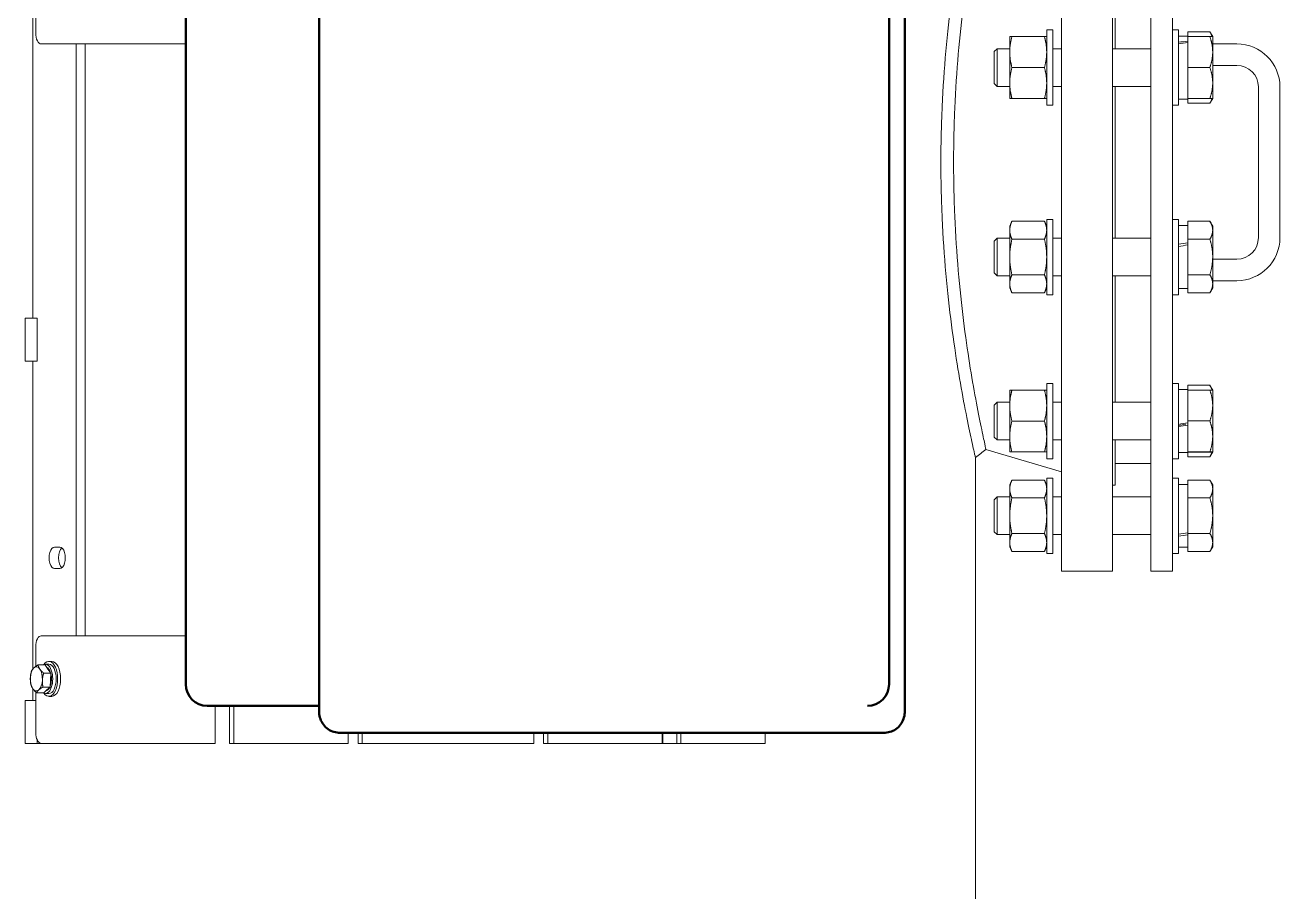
# Model space of a CAD drawing. Header units: inches. Extents: x 20 to 536, y 8 to 344.
# Drawn here: x 116.53 to 145.7, y 95.18 to 115.31 of the extents above; entities that cross this region are included whole.
import ezdxf

# ---------------------------------------------------------------- set-up
doc = ezdxf.new("R2010")
doc.units = ezdxf.units.IN
doc.header["$LTSCALE"] = 16
doc.header["$MEASUREMENT"] = 0
doc.layers.add('Visible (ANSI)', color=7, linetype='Continuous', lineweight=50)

msp = doc.modelspace()

# ---------------------------------------------------------------- linework, layer by layer
at = {"layer": 'Visible (ANSI)', "linetype": 'Continuous', "lineweight": 18}
for p, q in [((140.62076, 102.62531), (140.62076, 121.62531)), ((141.81076, 102.62531), (141.81076, 121.62531)), ((142.69874, 121.62531), (142.69874, 102.62531)), ((143.19874, 102.62531), (143.19874, 121.62531)), ((141.87326, 114.76277), (141.87326, 117.69822)), ((116.71665, 115.63312), (116.71665, 108.50531)), ((116.78114, 115.58165), (116.78114, 115.12531)), ((139.41911, 115.04427), (139.41911, 114.68477)), ((139.47098, 115.04427), (140.22624, 115.04427)), ((140.27811, 115.20027), (140.27811, 113.45027)), ((140.27811, 115.20027), (140.41874, 115.20027)), ((140.41874, 113.45027), (140.41874, 115.20027)), ((143.19874, 115.20027), (143.33936, 115.20027)), ((143.33936, 113.45027), (143.33936, 115.20027)), ((143.33936, 115.05477), (143.55836, 115.05477)), ((143.55836, 115.05477), (143.55836, 115.15521)), ((143.55836, 115.15521), (144.07229, 115.15521)), ((143.55836, 115.05477), (143.55836, 115.04535)), ((143.55836, 114.79449), (143.55836, 115.04535)), ((143.55836, 115.04535), (144.07229, 115.04535)), ((144.13648, 115.04403), (144.07317, 115.15369)), ((144.13649, 115.04402), (144.13648, 115.04403)), ((144.13649, 114.68664), (144.13649, 115.04402)), ((116.90614, 114.87531), (118.60707, 114.87531)), ((117.71665, 101.12531), (117.71665, 114.87531)), ((117.93316, 114.87531), (117.93316, 101.12531)), ((119.20471, 114.87531), (118.60707, 114.87531)), ((119.20471, 114.87531), (120.26543, 114.87531)), ((139.05836, 114.69662), (139.12451, 114.76277)), ((139.05836, 113.95392), (139.05836, 114.69662)), ((139.12451, 114.76277), (139.12451, 113.88777)), ((139.41911, 114.76277), (139.12451, 114.76277)), ((139.41911, 114.68477), (139.41911, 113.96577)), ((140.62076, 114.76277), (140.41874, 114.76277)), ((142.69874, 114.76277), (141.81076, 114.76277)), ((143.55836, 114.79449), (143.55836, 114.57878)), ((144.69874, 114.87531), (144.13649, 114.87531)), ((144.13649, 113.96789), (144.13649, 114.68664)), ((143.55836, 114.32793), (143.55836, 114.57878)), ((144.69874, 114.37531), (144.13649, 114.37531)), ((139.47098, 114.32527), (140.22624, 114.32527)), ((143.55836, 114.07615), (143.55836, 114.32793)), ((143.55836, 114.32793), (144.07229, 114.32793)), ((143.55836, 114.07615), (143.55836, 113.85963)), ((139.05836, 113.95392), (139.12451, 113.88777)), ((139.41911, 113.88777), (139.12451, 113.88777)), ((139.41911, 113.96577), (139.41911, 113.60627)), ((140.62076, 113.88777), (140.41874, 113.88777)), ((142.69874, 113.88777), (141.81076, 113.88777)), ((141.87326, 110.36285), (141.87326, 113.88777)), ((143.55836, 113.60785), (143.55836, 113.85963)), ((144.13649, 113.60653), (144.13649, 113.96789)), ((145.19874, 110.37531), (145.19874, 113.87531)), ((145.69874, 110.37531), (145.69874, 113.87531)), ((139.47098, 113.60627), (140.22624, 113.60627)), ((143.33936, 113.59577), (143.55836, 113.59577)), ((143.55836, 113.60693), (143.55836, 113.60785)), ((143.55836, 113.60785), (144.07229, 113.60785)), ((143.55836, 113.60693), (143.55836, 113.59577)), ((143.55836, 113.6052), (144.07229, 113.6052)), ((143.55836, 113.49534), (143.55836, 113.59577)), ((143.55836, 113.49534), (144.07229, 113.49534)), ((144.13648, 113.60652), (144.07317, 113.49686)), ((144.13649, 113.60652), (144.13648, 113.60652)), ((144.13649, 113.60652), (144.13649, 113.60653)), ((140.27811, 113.45027), (140.41874, 113.45027)), ((143.19874, 113.45027), (143.33936, 113.45027)), ((139.41911, 110.64435), (139.47098, 110.75558)), ((139.41911, 110.64435), (139.41911, 110.54802)), ((139.41911, 110.54802), (139.41911, 109.92535)), ((139.47098, 110.75558), (140.22624, 110.75558)), ((140.27811, 110.64435), (140.22624, 110.75558)), ((140.27811, 110.80035), (140.27811, 109.05035)), ((140.27811, 110.80035), (140.41874, 110.80035)), ((140.41874, 109.05035), (140.41874, 110.80035)), ((143.19874, 110.80035), (143.33936, 110.80035)), ((143.33936, 109.05035), (143.33936, 110.80035)), ((143.33936, 110.65485), (143.55836, 110.65485)), ((143.55836, 110.61099), (143.55836, 110.75529)), ((143.55836, 110.75529), (144.07229, 110.75529)), ((143.55836, 110.61099), (143.55836, 110.48691)), ((144.13649, 110.6441), (144.07317, 110.75377)), ((144.13649, 110.54895), (144.13649, 110.6441)), ((144.13649, 109.92765), (144.13649, 110.54895)), ((139.05836, 110.2967), (139.12451, 110.36285)), ((139.05836, 109.554), (139.05836, 110.2967)), ((139.12451, 110.36285), (139.12451, 109.48785)), ((139.41911, 110.36285), (139.12451, 110.36285)), ((139.47098, 110.34046), (140.22624, 110.34046)), ((140.62076, 110.36285), (140.41874, 110.36285)), ((142.69874, 110.36285), (141.81076, 110.36285)), ((143.55836, 110.34262), (143.55836, 110.48691)), ((143.55836, 110.05242), (143.55836, 110.34262)), ((143.55836, 110.34262), (144.07229, 110.34262)), ((143.55836, 110.05242), (143.55836, 109.80287)), ((139.41911, 109.92535), (139.41911, 109.30268)), ((143.55836, 109.51268), (143.55836, 109.80287)), ((144.13649, 109.30405), (144.13649, 109.92765)), ((144.13649, 109.87531), (144.69874, 109.87531)), ((139.05836, 109.554), (139.12451, 109.48785)), ((139.41911, 109.48785), (139.12451, 109.48785)), ((139.47098, 109.51024), (140.22624, 109.51024)), ((140.62076, 109.48785), (140.41874, 109.48785)), ((142.69874, 109.48785), (141.81076, 109.48785)), ((141.87326, 106.5524), (141.87326, 109.48785)), ((143.55836, 109.36678), (143.55836, 109.51268)), ((143.55836, 109.51268), (144.07229, 109.51268)), ((144.13649, 109.37531), (144.69874, 109.37531)), ((139.41911, 109.30268), (139.41911, 109.20635)), ((139.41911, 109.20635), (139.47098, 109.09512)), ((139.47098, 109.09512), (140.22624, 109.09512)), ((140.27811, 109.20635), (140.22624, 109.09512)), ((143.33936, 109.19585), (143.55836, 109.19585)), ((143.55836, 109.36678), (143.55836, 109.24131)), ((143.55836, 109.09541), (143.55836, 109.24131)), ((143.55836, 109.09541), (144.07229, 109.09541)), ((144.13649, 109.2066), (144.07317, 109.09693)), ((144.13649, 109.2066), (144.13649, 109.30405)), ((140.27811, 109.05035), (140.41874, 109.05035)), ((143.19874, 109.05035), (143.33936, 109.05035)), ((116.53323, 108.50531), (116.8104, 108.50531)), ((116.53323, 108.50531), (116.53323, 107.50531)), ((116.8104, 108.50531), (116.8104, 107.50531)), ((116.53323, 107.50531), (116.8104, 107.50531)), ((116.71665, 107.50531), (116.71665, 100.36083)), ((139.41911, 106.8339), (139.41911, 106.4744)), ((139.47098, 106.8339), (140.22624, 106.8339)), ((140.27811, 106.9899), (140.27811, 105.2399)), ((140.27811, 106.9899), (140.41874, 106.9899)), ((140.41874, 105.2399), (140.41874, 106.9899)), ((143.19874, 106.9899), (143.33936, 106.9899)), ((143.33936, 105.2399), (143.33936, 106.9899)), ((143.33936, 106.8444), (143.55836, 106.8444)), ((143.55836, 106.8444), (143.55836, 106.94484)), ((143.55836, 106.94484), (144.07229, 106.94484)), ((143.55836, 106.8444), (143.55836, 106.83498)), ((143.55836, 106.58412), (143.55836, 106.83498)), ((143.55836, 106.83498), (144.07229, 106.83498)), ((144.13648, 106.83366), (144.07317, 106.94332)), ((144.13649, 106.83365), (144.13648, 106.83366)), ((144.13649, 106.47627), (144.13649, 106.83365)), ((139.05836, 106.48625), (139.12451, 106.5524)), ((139.05836, 105.74355), (139.05836, 106.48625)), ((139.12451, 106.5524), (139.12451, 105.6774)), ((139.41911, 106.5524), (139.12451, 106.5524)), ((139.41911, 106.4744), (139.41911, 105.7554)), ((140.62076, 106.5524), (140.41874, 106.5524)), ((142.69874, 106.5524), (141.81076, 106.5524)), ((143.55836, 106.58412), (143.55836, 106.36841)), ((144.13649, 105.75752), (144.13649, 106.47627)), ((143.55836, 106.11756), (143.55836, 106.36841)), ((139.47098, 106.1149), (140.22624, 106.1149)), ((143.55836, 105.86578), (143.55836, 106.11756)), ((143.55836, 106.11756), (144.07229, 106.11756)), ((139.05836, 105.74355), (139.12451, 105.6774)), ((139.41911, 105.6774), (139.12451, 105.6774)), ((139.41911, 105.7554), (139.41911, 105.3959)), ((140.62076, 105.6774), (140.41874, 105.6774)), ((142.69874, 105.6774), (141.81076, 105.6774)), ((141.87326, 104.62531), (141.87326, 105.6774)), ((143.55836, 105.86578), (143.55836, 105.64926)), ((143.55836, 105.39748), (143.55836, 105.64926)), ((144.13649, 105.39616), (144.13649, 105.75752)), ((138.86665, 105.45517), (140.62076, 104.93531)), ((139.47098, 105.3959), (140.22624, 105.3959)), ((143.33936, 105.3854), (143.55836, 105.3854)), ((143.55836, 105.39656), (143.55836, 105.39748)), ((143.55836, 105.39748), (144.07229, 105.39748)), ((143.55836, 105.39656), (143.55836, 105.3854)), ((143.55836, 105.39483), (144.07229, 105.39483)), ((143.55836, 105.28497), (143.55836, 105.3854)), ((144.13648, 105.39615), (144.07317, 105.28649)), ((144.13649, 105.39615), (144.13648, 105.39615)), ((144.13649, 105.39615), (144.13649, 105.39616)), ((138.62076, 93.27311), (138.62076, 105.27152)), ((140.27811, 105.2399), (140.41874, 105.2399)), ((141.87326, 105.12531), (142.69874, 105.12531)), ((143.19874, 105.2399), (143.33936, 105.2399)), ((143.55836, 105.28497), (144.07229, 105.28497)), ((139.41911, 104.63394), (139.47098, 104.74517)), ((139.47098, 104.74517), (140.22624, 104.74517)), ((140.27811, 104.63394), (140.22624, 104.74517)), ((140.27811, 104.78994), (140.27811, 103.03994)), ((140.27811, 104.78994), (140.41874, 104.78994)), ((140.41874, 103.03994), (140.41874, 104.78994)), ((143.19874, 104.78994), (143.33936, 104.78994)), ((143.33936, 103.03994), (143.33936, 104.78994)), ((143.55836, 104.60059), (143.55836, 104.74488)), ((143.55836, 104.74488), (144.07229, 104.74488)), ((144.13649, 104.63369), (144.07317, 104.74336)), ((139.41911, 104.63394), (139.41911, 104.53761)), ((139.41911, 104.53761), (139.41911, 103.91494)), ((141.81076, 104.62531), (141.87326, 104.62531)), ((143.33936, 104.64444), (143.55836, 104.64444)), ((143.55836, 104.60059), (143.55836, 104.4765)), ((143.55836, 104.33221), (143.55836, 104.4765)), ((144.13649, 104.53854), (144.13649, 104.63369)), ((144.13649, 103.91724), (144.13649, 104.53854)), ((139.05836, 104.28629), (139.12451, 104.35244)), ((139.05836, 103.54359), (139.05836, 104.28629)), ((139.12451, 104.35244), (139.12451, 103.47744)), ((139.41911, 104.35244), (139.12451, 104.35244)), ((139.47098, 104.33006), (140.22624, 104.33006)), ((140.62076, 104.35244), (140.41874, 104.35244)), ((142.69874, 104.35244), (141.81076, 104.35244)), ((143.55836, 104.04201), (143.55836, 104.33221)), ((143.55836, 104.33221), (144.07229, 104.33221)), ((139.41911, 103.91494), (139.41911, 103.29227)), ((143.55836, 104.04201), (143.55836, 103.79247)), ((144.13649, 103.29364), (144.13649, 103.91724)), ((139.05836, 103.54359), (139.12451, 103.47744)), ((143.55836, 103.50227), (143.55836, 103.79247)), ((139.41911, 103.47744), (139.12451, 103.47744)), ((139.41911, 103.29227), (139.41911, 103.19594)), ((139.47098, 103.49983), (140.22624, 103.49983)), ((140.62076, 103.47744), (140.41874, 103.47744)), ((142.69874, 103.47744), (141.81076, 103.47744)), ((143.55836, 103.35637), (143.55836, 103.50227)), ((143.55836, 103.50227), (144.07229, 103.50227)), ((143.55836, 103.35637), (143.55836, 103.23091)), ((144.13649, 103.19619), (144.13649, 103.29364)), ((117.21665, 103.18781), (117.34165, 103.18781)), ((139.41911, 103.19594), (139.47098, 103.08471)), ((139.47098, 103.08471), (140.22624, 103.08471)), ((140.27811, 103.19594), (140.22624, 103.08471)), ((140.27811, 103.03994), (140.41874, 103.03994)), ((143.19874, 103.03994), (143.33936, 103.03994)), ((143.33936, 103.18544), (143.55836, 103.18544)), ((143.55836, 103.08501), (143.55836, 103.23091)), ((143.55836, 103.08501), (144.07229, 103.08501)), ((144.13649, 103.19619), (144.07317, 103.08653)), ((117.34165, 102.68781), (117.21665, 102.68781)), ((140.62076, 102.62531), (141.81076, 102.62531)), ((143.19874, 102.62531), (142.69874, 102.62531)), ((118.60707, 101.12531), (116.90614, 101.12531)), ((118.60707, 101.12531), (119.20471, 101.12531)), ((120.26543, 101.12531), (119.20471, 101.12531)), ((116.78114, 100.87531), (116.78114, 100.41578)), ((116.99958, 100.44824), (116.83252, 100.44824)), ((116.99958, 100.44824), (117.06555, 100.35384)), ((117.08686, 100.46531), (117.00545, 100.46531)), ((117.06555, 100.35384), (117.13152, 100.25944)), ((117.08686, 100.53131), (117.15614, 100.53131)), ((117.13152, 100.25944), (116.96447, 100.25944)), ((117.12363, 100.09798), (117.11574, 99.93651)), ((117.13152, 100.25944), (117.12363, 100.09798)), ((116.71665, 99.892), (116.71665, 99.62531)), ((116.78114, 99.82046), (116.78114, 98.87531)), ((116.96802, 99.80238), (116.80096, 99.80238)), ((117.11574, 99.93651), (116.94868, 99.93651)), ((117.04188, 99.86944), (116.96802, 99.80238)), ((117.08686, 99.78531), (117.00545, 99.78531)), ((117.11574, 99.93651), (117.04188, 99.86944)), ((116.53323, 99.62531), (116.78114, 99.62531)), ((116.53323, 99.62531), (116.53323, 98.62531)), ((117.08686, 99.71931), (117.15614, 99.71931)), ((120.94832, 98.62531), (120.94832, 99.50031)), ((121.28758, 98.62531), (121.28758, 99.50031)), ((121.38133, 99.50031), (121.38133, 98.62531)), ((124.0422, 98.62531), (124.0422, 98.87531)), ((124.27321, 98.62531), (124.27321, 98.87531)), ((124.36696, 98.87531), (124.36696, 98.62531)), ((128.355, 98.62531), (128.355, 98.87531)), ((128.58601, 98.62531), (128.58601, 98.87531)), ((128.67976, 98.87531), (128.67976, 98.62531)), ((131.34063, 98.62531), (131.34063, 98.87531)), ((131.3559, 98.87531), (131.3559, 98.62531)), ((131.67989, 98.62531), (131.67989, 98.87531)), ((131.77364, 98.87531), (131.77364, 98.62531)), ((133.73601, 98.62531), (133.73601, 98.87531)), ((116.53323, 98.62531), (116.8104, 98.62531)), ((116.8104, 98.71457), (116.8104, 98.62531)), ((116.8104, 98.62531), (116.90614, 98.62531)), ((116.90614, 98.62531), (118.60707, 98.62531)), ((119.20471, 98.62531), (118.60707, 98.62531)), ((119.20471, 98.62531), (120.94832, 98.62531)), ((121.38133, 98.62531), (121.28758, 98.62531)), ((121.38133, 98.62531), (124.0422, 98.62531)), ((124.36696, 98.62531), (124.27321, 98.62531)), ((124.36696, 98.62531), (128.355, 98.62531)), ((128.67976, 98.62531), (128.58601, 98.62531)), ((128.67976, 98.62531), (131.34063, 98.62531)), ((131.34063, 98.62531), (131.3559, 98.62531)), ((131.3559, 98.62531), (131.67989, 98.62531)), ((131.77364, 98.62531), (131.67989, 98.62531)), ((131.77364, 98.62531), (133.51726, 98.62531)), ((133.73601, 98.62531), (133.51726, 98.62531))]:
    msp.add_line(p, q, dxfattribs=at)
at = {"layer": 'Visible (ANSI)'}
for p, q in [((123.36592, 116.12531), (123.36592, 99.37531)), ((136.9813, 116.12531), (136.9813, 99.37531)), ((120.26543, 115.50031), (120.26543, 100.00031)), ((136.61527, 100.00031), (136.61527, 115.50031)), ((120.76543, 99.50031), (123.36592, 99.50031)), ((123.83242, 98.87531), (123.95742, 98.87531)), ((123.95742, 98.87531), (136.51479, 98.87531))]:
    msp.add_line(p, q, dxfattribs=at)
at = {"layer": 'Visible (ANSI)', "linetype": 'Continuous', "lineweight": 18}
for centre, radius, start, end in [((144.69874, 113.87531), 1, 0, 90), ((144.69874, 113.87531), 0.5, 0, 90), ((144.69874, 110.37531), 1, 270, 0), ((144.69874, 110.37531), 0.5, 270, 0)]:
    msp.add_arc(centre, radius, start, end, dxfattribs=at)
at = {"layer": 'Visible (ANSI)'}
for centre, start, end in [((120.76543, 100.00031), 180, 270), ((136.11527, 100.00031), 270, 0)]:
    msp.add_arc(centre, 0.5, start, end, dxfattribs=at)
at = {"layer": 'Visible (ANSI)', "linetype": 'Continuous', "lineweight": 18}
for centre, major_axis, ratio, start_param, end_param in [((116.90614, 115.12531), (0, -0.25), 0.5, 4.71238898, 6.28318531), ((143.40311, 114.32527), (4.13675, 0.42923), 0.14259036, 1.51846781, 1.57141158), ((143.71361, 114.32527), (4.13675, 0.42923), 0.14259036, 1.59353684, 1.64658621), ((143.40311, 109.92535), (4.13692, 0.6657), 0.07211781, 1.52165732, 1.57460109), ((143.71361, 109.92535), (4.13692, 0.6657), 0.07211781, 1.59672635, 1.64977572), ((143.40311, 106.1149), (4.13718, 0.72668), 0.01548729, 4.69425945, 4.74720322), ((143.71361, 106.1149), (-2.48968, -0.4373), 0.01548729, 1.41718381, 1.48688488), ((143.71361, 106.1149), (4.13718, 0.72668), 0.01548729, 4.61908482, 4.67213419), ((143.40311, 103.91494), (4.13677, 0.60217), 0.09953958, 4.68249111, 4.73543488), ((143.71361, 103.91494), (4.13677, 0.60217), 0.09953958, 4.60731648, 4.66036585), ((117.21665, 102.93781), (0, -0.25), 0.5, 3.14159265, 6.28318531), ((117.43316, 102.93781), (0, 0.25), 0.5, 0.37473443, 2.76685822), ((117.34165, 102.93781), (0, 0.25), 0.5, 3.14159265, 6.28318531), ((116.90614, 100.87531), (0, 0.25), 0.5, 0, 1.57079633), ((116.79501, 100.12531), (0, -0.281), 0.5, 3.5677534, 4.61495095), ((116.79501, 100.12531), (0, 0.281), 0.5, 5.66214851, 6.70934606), ((116.79501, 100.12531), (0, 0.281), 0.5, 4.61495095, 5.66214851), ((117.00545, 100.12531), (0, 0.34), 0.5, 2.82339026, 6.6013877), ((117.08686, 100.12531), (0, -0.406), 0.5, 5.67310552, 10.03485774), ((117.00545, 100.12531), (0, 0.281), 0.5, 5.23540893, 6.08888808), ((117.08686, 100.12531), (0, -0.34), 0.5, 0, 3.14159265), ((117.15614, 100.12531), (0, -0.406), 0.5, 0, 3.14159265), ((116.79501, 100.12531), (0, -0.281), 0.5, 4.61495095, 5.66214851), ((116.79501, 100.12531), (0, 0.281), 0.5, 3.5677534, 4.61495095), ((117.00545, 100.12531), (0, -0.281), 0.5, 0.9121445, 2.0345721), ((116.79501, 100.12531), (0, -0.281), 0.5, 5.66214851, 6.70934606), ((117.00545, 100.12531), (0, -0.281), 0.5, 0.06727749, 0.785044), ((116.90614, 98.87531), (0, -0.25), 0.5, 4.71238898, 6.28318531)]:
    msp.add_ellipse(centre, major_axis=major_axis, ratio=ratio, start_param=start_param, end_param=end_param, dxfattribs=at)
for points, knots in [([(137.83508, 113.04504), (137.83907, 113.17042), (137.84388, 113.29605), (137.86902, 113.85735), (137.8985, 114.29143), (137.97274, 115.12587), (138.01747, 115.52686), (138.11371, 116.27101), (138.16511, 116.61414), (138.26526, 117.22706), (138.31755, 117.51761), (138.41606, 118.03212), (138.46218, 118.25609), (138.53905, 118.61726), (138.5698, 118.75477), (138.61067, 118.93571), (138.62076, 118.9791), (138.62076, 118.9791)], [2.29428066, 2.29428066, 2.29428066, 2.29428066, 3.22202293, 3.22202293, 6.44404587, 6.44404587, 9.6660688, 9.6660688, 12.88809173, 12.88809173, 16.13688661, 16.13688661, 19.38568149, 19.38568149, 22.63447637, 22.63447637, 25.88327124, 25.88327124, 25.88327124, 25.88327124]), ([(138.1278, 113.01473), (138.1316, 113.13882), (138.13617, 113.26319), (138.15989, 113.81174), (138.18761, 114.23439), (138.25742, 115.04681), (138.29949, 115.43721), (138.39, 116.16162), (138.43835, 116.49562), (138.53252, 117.09203), (138.58168, 117.37466), (138.67428, 117.87502), (138.71763, 118.09279), (138.78988, 118.44388), (138.81878, 118.5775), (138.85718, 118.75332), (138.86665, 118.79546), (138.86665, 118.79546)], [2.21883019, 2.21883019, 2.21883019, 2.21883019, 3.13715192, 3.13715192, 6.27430384, 6.27430384, 9.41145576, 9.41145576, 12.54860769, 12.54860769, 15.71088199, 15.71088199, 18.8731563, 18.8731563, 22.0354306, 22.0354306, 25.1977049, 25.1977049, 25.1977049, 25.1977049]), ([(137.83508, 111.20559), (137.82453, 111.51505), (137.81939, 111.8237), (137.81939, 112.42692), (137.82453, 112.73557), (137.83508, 113.04504)], [-15.1443319, -15.1443319, -15.1443319, -15.1443319, -12.8460793, -12.8460793, -10.5478267, -10.5478267, -10.5478267, -10.5478267]), ([(138.62076, 105.27152), (138.62076, 105.27152), (138.61067, 105.31491), (138.5698, 105.49586), (138.53905, 105.63336), (138.46218, 105.99453), (138.41606, 106.21851), (138.31755, 106.73301), (138.26526, 107.02357), (138.16511, 107.63649), (138.11371, 107.97962), (138.01747, 108.72376), (137.97274, 109.12475), (137.8985, 109.9592), (137.86902, 110.39327), (137.84388, 110.95458), (137.83907, 111.0802), (137.83508, 111.20559)], [77.64981373, 77.64981373, 77.64981373, 77.64981373, 80.89860861, 80.89860861, 84.14740349, 84.14740349, 87.39619837, 87.39619837, 90.64499324, 90.64499324, 93.86701618, 93.86701618, 97.08903911, 97.08903911, 100.31106204, 100.31106204, 101.23880432, 101.23880432, 101.23880432, 101.23880432]), ([(138.86665, 105.45517), (138.86665, 105.45517), (138.85718, 105.49731), (138.81878, 105.67312), (138.78988, 105.80674), (138.71763, 106.15784), (138.67428, 106.3756), (138.58168, 106.87597), (138.53252, 107.15859), (138.43835, 107.755), (138.39, 108.089), (138.29949, 108.81341), (138.25742, 109.20381), (138.18761, 110.01624), (138.15989, 110.43888), (138.13617, 110.98744), (138.1316, 111.1118), (138.1278, 111.23589)], [75.59311471, 75.59311471, 75.59311471, 75.59311471, 78.75538902, 78.75538902, 81.91766332, 81.91766332, 85.07993762, 85.07993762, 88.24221193, 88.24221193, 91.37936385, 91.37936385, 94.51651577, 94.51651577, 97.65366769, 97.65366769, 98.57198943, 98.57198943, 98.57198943, 98.57198943])]:
    msp.add_open_spline(points, degree=3, knots=knots, dxfattribs=at)
for points, weights in [([(139.41911, 115.04427), (139.41911, 115.04427), (139.47098, 115.04427)], [1, 1.0379548493, 1]), ([(139.47098, 115.04427), (139.41911, 114.85162), (139.41911, 114.68477)], [1, 1.0379548493, 1]), ([(140.27811, 114.68477), (140.27811, 114.85162), (140.22624, 115.04427)], [1, 1.0379548493, 1]), ([(140.22624, 115.04427), (140.27811, 115.04427), (140.27811, 115.04427)], [1, 1.0379548493, 1]), ([(144.12185, 115.04464), (144.10614, 115.09691), (144.07229, 115.15521)], [1.02385469408, 1.02721658286, 1.01001874936]), ([(144.07229, 115.04535), (144.13613, 115.04464), (144.13648, 115.04403)], [1.01001874936, 1.04295195648, 1.00049098489]), ([(144.13649, 114.68664), (144.13649, 114.85311), (144.07229, 115.04535)], [1, 1.04314139574, 1.01001874936]), ([(139.41911, 114.68477), (139.41911, 114.51793), (139.47098, 114.32527)], [1, 1.0379548493, 1]), ([(140.22624, 114.32527), (140.27811, 114.51793), (140.27811, 114.68477)], [1, 1.0379548493, 1]), ([(144.07229, 114.32793), (144.13649, 114.52016), (144.13649, 114.68664)], [1.01001874936, 1.04314139574, 1]), ([(139.47098, 114.32527), (139.41911, 114.13262), (139.41911, 113.96577)], [1, 1.0379548493, 1]), ([(140.27811, 113.96577), (140.27811, 114.13262), (140.22624, 114.32527)], [1, 1.0379548493, 1]), ([(144.13649, 113.96789), (144.13649, 114.13498), (144.07229, 114.32793)], [1, 1.04314139574, 1.01001874936]), ([(139.41911, 113.96577), (139.41911, 113.79893), (139.47098, 113.60627)], [1, 1.0379548493, 1]), ([(140.22624, 113.60627), (140.27811, 113.79893), (140.27811, 113.96577)], [1, 1.0379548493, 1]), ([(144.07229, 113.60785), (144.13649, 113.8008), (144.13649, 113.96789)], [1.01001874936, 1.04314139574, 1]), ([(139.47098, 113.60627), (139.41911, 113.60627), (139.41911, 113.60627)], [1, 1.0379548493, 1]), ([(140.27811, 113.60627), (140.27811, 113.60627), (140.22624, 113.60627)], [1, 1.0379548493, 1]), ([(144.13649, 113.60653), (144.13649, 113.60714), (144.07229, 113.60785)], [1, 1.04314139574, 1.01001874936]), ([(144.07229, 113.6052), (144.13649, 113.60591), (144.13649, 113.60653)], [1.01001874936, 1.04314139574, 1]), ([(144.07229, 113.49534), (144.10575, 113.55361), (144.12148, 113.6059)], [1.01001874936, 1.0270157383, 1.02393041351]), ([(144.07317, 113.49686), (144.07273, 113.4961), (144.07229, 113.49534)], [1.01045681717, 1.01023947663, 1.01001874936]), ([(139.47098, 110.75558), (139.41911, 110.64435), (139.41911, 110.54802)], [1, 1.0379548493, 1]), ([(139.41911, 110.54802), (139.41911, 110.45169), (139.47098, 110.34046)], [1, 1.0379548493, 1]), ([(140.27811, 110.54802), (140.27811, 110.64435), (140.22624, 110.75558)], [1, 1.0379548493, 1]), ([(140.22624, 110.34046), (140.27811, 110.45169), (140.27811, 110.54802)], [1, 1.0379548493, 1]), ([(144.13649, 110.54895), (144.13649, 110.64471), (144.07229, 110.75529)], [1, 1.04314139574, 1.01001874936]), ([(144.07229, 110.34262), (144.13649, 110.45319), (144.13649, 110.54895)], [1.01001874936, 1.04314139574, 1]), ([(139.47098, 110.34046), (139.41911, 110.11801), (139.41911, 109.92535)], [1, 1.0379548493, 1]), ([(140.27811, 109.92535), (140.27811, 110.11801), (140.22624, 110.34046)], [1, 1.0379548493, 1]), ([(144.13649, 109.92765), (144.13649, 110.12023), (144.07229, 110.34262)], [1, 1.04314139574, 1.01001874936]), ([(139.41911, 109.92535), (139.41911, 109.73269), (139.47098, 109.51024)], [1, 1.0379548493, 1]), ([(140.22624, 109.51024), (140.27811, 109.73269), (140.27811, 109.92535)], [1, 1.0379548493, 1]), ([(144.07229, 109.51268), (144.13649, 109.73506), (144.13649, 109.92765)], [1.01001874936, 1.04314139574, 1]), ([(139.47098, 109.51024), (139.41911, 109.39901), (139.41911, 109.30268)], [1, 1.0379548493, 1]), ([(140.27811, 109.30268), (140.27811, 109.39901), (140.22624, 109.51024)], [1, 1.0379548493, 1]), ([(144.13649, 109.30405), (144.13649, 109.40087), (144.07229, 109.51268)], [1, 1.04314139574, 1.01001874936]), ([(139.41911, 109.30268), (139.41911, 109.20635), (139.47098, 109.09512)], [1, 1.0379548493, 1]), ([(140.22624, 109.09512), (140.27811, 109.20635), (140.27811, 109.30268)], [1, 1.0379548493, 1]), ([(144.07229, 109.09541), (144.13649, 109.20722), (144.13649, 109.30405)], [1.01001874936, 1.04314139574, 1]), ([(144.07317, 109.09693), (144.07273, 109.09617), (144.07229, 109.09541)], [1.01045681717, 1.01023947663, 1.01001874936]), ([(139.41911, 106.8339), (139.41911, 106.8339), (139.47098, 106.8339)], [1, 1.0379548493, 1]), ([(139.47098, 106.8339), (139.41911, 106.64125), (139.41911, 106.4744)], [1, 1.0379548493, 1]), ([(140.27811, 106.4744), (140.27811, 106.64125), (140.22624, 106.8339)], [1, 1.0379548493, 1]), ([(140.22624, 106.8339), (140.27811, 106.8339), (140.27811, 106.8339)], [1, 1.0379548493, 1]), ([(144.12185, 106.83427), (144.10614, 106.88654), (144.07229, 106.94484)], [1.02385469408, 1.02721658286, 1.01001874936]), ([(144.07229, 106.83498), (144.13613, 106.83427), (144.13648, 106.83366)], [1.01001874936, 1.04295195648, 1.00049098489]), ([(144.13649, 106.47627), (144.13649, 106.64274), (144.07229, 106.83498)], [1, 1.04314139574, 1.01001874936]), ([(139.41911, 106.4744), (139.41911, 106.30756), (139.47098, 106.1149)], [1, 1.0379548493, 1]), ([(140.22624, 106.1149), (140.27811, 106.30756), (140.27811, 106.4744)], [1, 1.0379548493, 1]), ([(144.07229, 106.11756), (144.13649, 106.30979), (144.13649, 106.47627)], [1.01001874936, 1.04314139574, 1]), ([(139.47098, 106.1149), (139.41911, 105.92225), (139.41911, 105.7554)], [1, 1.0379548493, 1]), ([(140.27811, 105.7554), (140.27811, 105.92225), (140.22624, 106.1149)], [1, 1.0379548493, 1]), ([(144.13649, 105.75752), (144.13649, 105.92461), (144.07229, 106.11756)], [1, 1.04314139574, 1.01001874936]), ([(139.41911, 105.7554), (139.41911, 105.58856), (139.47098, 105.3959)], [1, 1.0379548493, 1]), ([(140.22624, 105.3959), (140.27811, 105.58856), (140.27811, 105.7554)], [1, 1.0379548493, 1]), ([(144.07229, 105.39748), (144.13649, 105.59043), (144.13649, 105.75752)], [1.01001874936, 1.04314139574, 1]), ([(139.47098, 105.3959), (139.41911, 105.3959), (139.41911, 105.3959)], [1, 1.0379548493, 1]), ([(140.27811, 105.3959), (140.27811, 105.3959), (140.22624, 105.3959)], [1, 1.0379548493, 1]), ([(144.13649, 105.39616), (144.13649, 105.39677), (144.07229, 105.39748)], [1, 1.04314139574, 1.01001874936]), ([(144.07229, 105.39483), (144.13649, 105.39554), (144.13649, 105.39616)], [1.01001874936, 1.04314139574, 1]), ([(144.07229, 105.28497), (144.10575, 105.34324), (144.12148, 105.39553)], [1.01001874936, 1.0270157383, 1.02393041351]), ([(144.07317, 105.28649), (144.07273, 105.28573), (144.07229, 105.28497)], [1.01045681717, 1.01023947663, 1.01001874936]), ([(139.47098, 104.74517), (139.41911, 104.63394), (139.41911, 104.53761)], [1, 1.0379548493, 1]), ([(140.27811, 104.53761), (140.27811, 104.63394), (140.22624, 104.74517)], [1, 1.0379548493, 1]), ([(144.13649, 104.53854), (144.13649, 104.6343), (144.07229, 104.74488)], [1, 1.04314139574, 1.01001874936]), ([(139.41911, 104.53761), (139.41911, 104.44129), (139.47098, 104.33006)], [1, 1.0379548493, 1]), ([(140.22624, 104.33006), (140.27811, 104.44129), (140.27811, 104.53761)], [1, 1.0379548493, 1]), ([(144.07229, 104.33221), (144.13649, 104.44278), (144.13649, 104.53854)], [1.01001874936, 1.04314139574, 1]), ([(139.47098, 104.33006), (139.41911, 104.1076), (139.41911, 103.91494)], [1, 1.0379548493, 1]), ([(140.27811, 103.91494), (140.27811, 104.1076), (140.22624, 104.33006)], [1, 1.0379548493, 1]), ([(144.13649, 103.91724), (144.13649, 104.10983), (144.07229, 104.33221)], [1, 1.04314139574, 1.01001874936]), ([(139.41911, 103.91494), (139.41911, 103.72229), (139.47098, 103.49983)], [1, 1.0379548493, 1]), ([(140.22624, 103.49983), (140.27811, 103.72229), (140.27811, 103.91494)], [1, 1.0379548493, 1]), ([(144.07229, 103.50227), (144.13649, 103.72465), (144.13649, 103.91724)], [1.01001874936, 1.04314139574, 1]), ([(139.47098, 103.49983), (139.41911, 103.3886), (139.41911, 103.29227)], [1, 1.0379548493, 1]), ([(139.41911, 103.29227), (139.41911, 103.19594), (139.47098, 103.08471)], [1, 1.0379548493, 1]), ([(140.27811, 103.29227), (140.27811, 103.3886), (140.22624, 103.49983)], [1, 1.0379548493, 1]), ([(140.22624, 103.08471), (140.27811, 103.19594), (140.27811, 103.29227)], [1, 1.0379548493, 1]), ([(144.13649, 103.29364), (144.13649, 103.39047), (144.07229, 103.50227)], [1, 1.04314139574, 1.01001874936]), ([(144.07229, 103.08501), (144.13649, 103.19681), (144.13649, 103.29364)], [1.01001874936, 1.04314139574, 1]), ([(144.07317, 103.08653), (144.07273, 103.08577), (144.07229, 103.08501)], [1.01045681717, 1.01023947663, 1.01001874936]), ([(116.6848, 100.31411), (116.70265, 100.35005), (116.73693, 100.38118)], [1, 1.0379548493, 1]), ([(116.73693, 100.38118), (116.77121, 100.4123), (116.83252, 100.44824)], [1, 1.0379548493, 1]), ([(116.83252, 100.44824), (116.84614, 100.39765), (116.87676, 100.35384)], [1, 1.0379548493, 1]), ([(116.87676, 100.35384), (116.90738, 100.31003), (116.96447, 100.25944)], [1, 1.0379548493, 1]), ([(116.66902, 99.99118), (116.65151, 100.07771), (116.65517, 100.15265)], [1, 1.0379548493, 1]), ([(116.65517, 100.15265), (116.65883, 100.22759), (116.6848, 100.31411)], [1, 1.0379548493, 1]), ([(116.93484, 100.09798), (116.93118, 100.02304), (116.94868, 99.93651)], [1, 1.0379548493, 1]), ([(116.96447, 100.25944), (116.9385, 100.17291), (116.93484, 100.09798)], [1, 1.0379548493, 1]), ([(116.71325, 99.89678), (116.68263, 99.94059), (116.66902, 99.99118)], [1, 1.0379548493, 1]), ([(116.80096, 99.80238), (116.74387, 99.85297), (116.71325, 99.89678)], [1, 1.0379548493, 1]), ([(116.85309, 99.86944), (116.81881, 99.83832), (116.80096, 99.80238)], [1, 1.0379548493, 1]), ([(116.94868, 99.93651), (116.88736, 99.90057), (116.85309, 99.86944)], [1, 1.0379548493, 1])]:
    msp.add_rational_spline(points, weights, degree=2, dxfattribs=at)
for points in [[(138.11424, 112.12531), (138.11424, 112.4165), (138.11872, 112.71486), (138.1278, 113.01473)], [(138.1278, 111.23589), (138.11872, 111.53576), (138.11424, 111.83413), (138.11424, 112.12531)], [(138.86665, 105.45517), (138.78469, 105.39395), (138.70272, 105.33274), (138.62076, 105.27152)]]:
    msp.add_open_spline(points, degree=3, dxfattribs=at)
at = {"layer": 'Visible (ANSI)'}
for points, knots in [([(123.36592, 99.37531), (123.36592, 99.32646), (123.37256, 99.2776), (123.39916, 99.18308), (123.41912, 99.13741), (123.47221, 99.05304), (123.50537, 99.01434), (123.58347, 98.94883), (123.62841, 98.92203), (123.72298, 98.88643), (123.77209, 98.87668), (123.82514, 98.87536), (123.82878, 98.87531), (123.83242, 98.87531)], [3.14159265, 3.14159265, 3.14159265, 3.14159265, 3.45575192, 3.45575192, 3.76991118, 3.76991118, 4.08407045, 4.08407045, 4.39721764, 4.39721764, 4.69077188, 4.69077188, 4.71238898, 4.71238898, 4.71238898, 4.71238898]), ([(136.9813, 99.37531), (136.9813, 99.32646), (136.97465, 99.2776), (136.94806, 99.18308), (136.92809, 99.13741), (136.875, 99.05304), (136.84184, 99.01434), (136.76374, 98.94883), (136.7188, 98.92203), (136.62423, 98.88643), (136.57512, 98.87668), (136.52207, 98.87536), (136.51843, 98.87531), (136.51479, 98.87531)], [0, 0, 0, 0, 0.31415927, 0.31415927, 0.62831853, 0.62831853, 0.9424778, 0.9424778, 1.25562499, 1.25562499, 1.54917923, 1.54917923, 1.57079633, 1.57079633, 1.57079633, 1.57079633])]:
    msp.add_open_spline(points, degree=3, knots=knots, dxfattribs=at)

doc.saveas('drawing.dxf')
